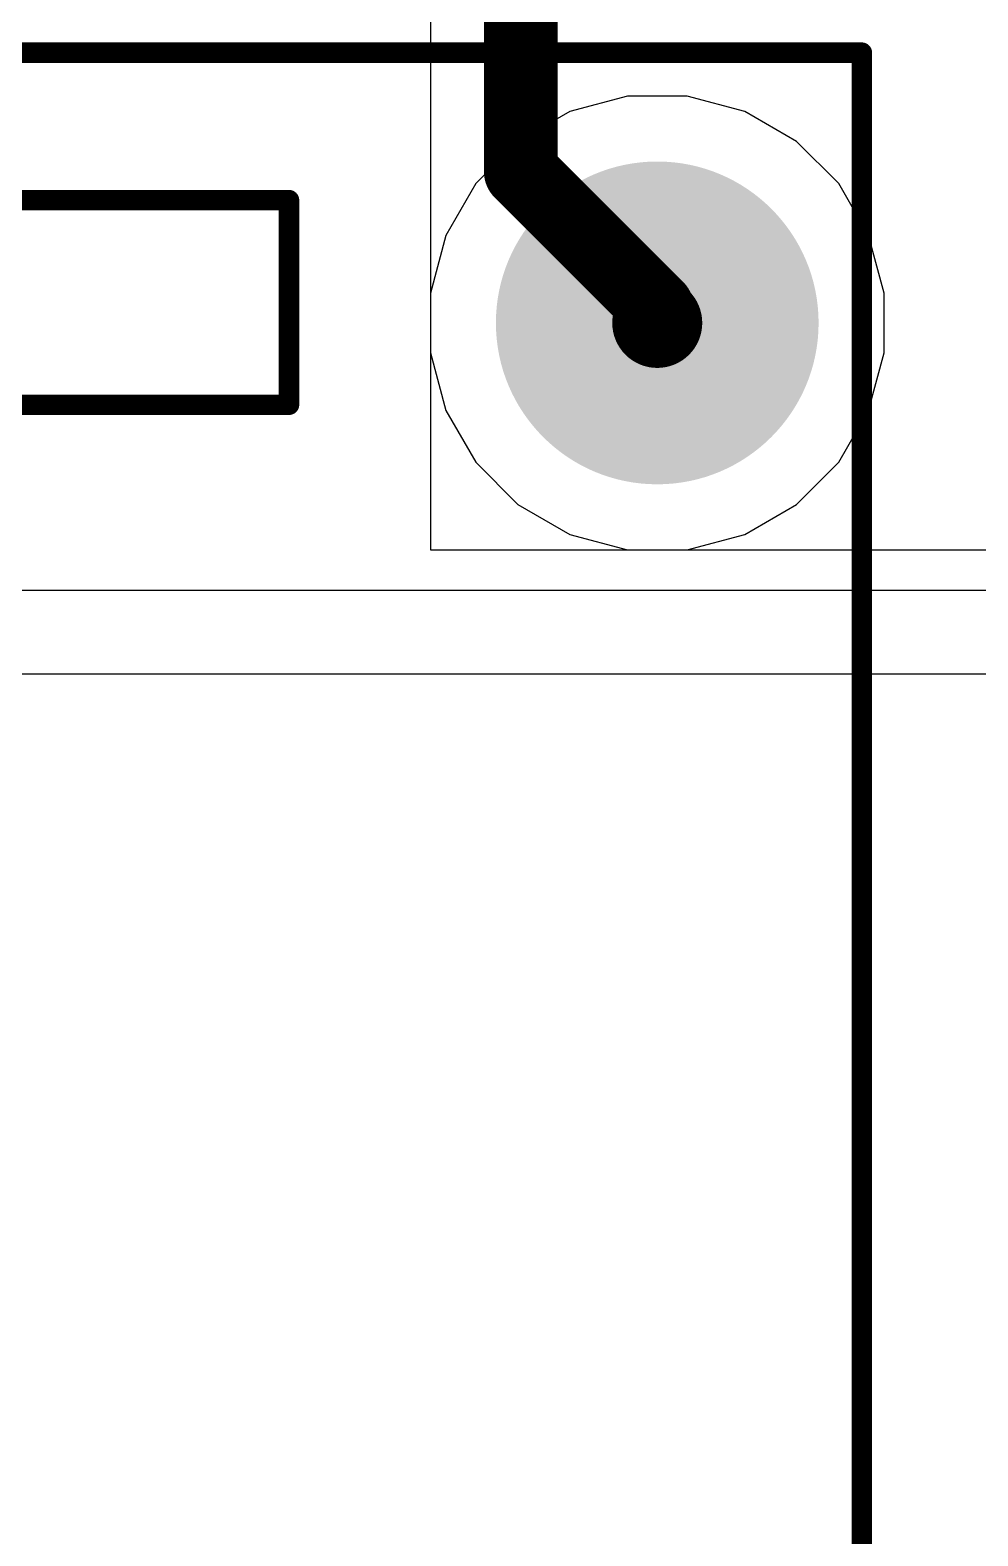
# Model space of a CAD drawing. Header units: inches. Extents: x -5 to 5328, y -4 to 5281.
# Drawn here: x 53.26 to 59.14, y 15.98 to 25.32 of the extents above; entities that cross this region are included whole.
import ezdxf

# ---------------------------------------------------------------- set-up
doc = ezdxf.new("R2010")
doc.units = ezdxf.units.IN
for name, color, linetype in [('Bottom Layer', 5, 'Continuous'), ('Bottom Solder', 6, 'Continuous'), ('Drill Drawing', 1, 'Continuous'), ('Layer 1', 16, 'Continuous'), ('Layer 2', 76, 'Continuous'), ('Multi-Layer', 9, 'Continuous'), ('Pad Holes', 156, 'Continuous'), ('Top Layer', 1, 'Continuous'), ('Top Overlay', 2, 'Continuous'), ('Top Solder', 216, 'Continuous')]:
    doc.layers.add(name, color=color, linetype=linetype)

# ---------------------------------------------------------------- blocks, each defined once
blk = doc.blocks.new('G6RN_1_DC24_124')
at = {"layer": 'Bottom Layer'}
h = blk.add_hatch(color=5, dxfattribs=at)
edge = h.paths.add_edge_path()
edge.add_arc((3.81, 12.7), 0.9, 0, 360)
at = {"layer": 'Bottom Solder'}
h = blk.add_hatch(color=6, dxfattribs=at)
edge = h.paths.add_edge_path()
edge.add_arc((3.81, 12.7), 1.0016, 0, 360)
at = {"layer": 'Layer 1'}
h = blk.add_hatch(color=16, dxfattribs=at)
edge = h.paths.add_edge_path()
edge.add_arc((3.81, 12.7), 0.9, 0, 360)
at = {"layer": 'Layer 2'}
h = blk.add_hatch(color=76, dxfattribs=at)
edge = h.paths.add_edge_path()
edge.add_arc((3.81, 12.7), 0.9, 0, 360)
at = {"layer": 'Multi-Layer'}
h = blk.add_hatch(color=9, dxfattribs=at)
edge = h.paths.add_edge_path()
edge.add_arc((3.81, 12.7), 0.9, 0, 360)
at = {"layer": 'Pad Holes'}
h = blk.add_hatch(color=7, dxfattribs=at)
edge = h.paths.add_edge_path()
edge.add_arc((3.81, 12.7), 0.6, 0, 360)
at = {"layer": 'Top Layer'}
h = blk.add_hatch(color=1, dxfattribs=at)
edge = h.paths.add_edge_path()
edge.add_arc((3.81, 12.7), 0.9, 0, 360)
at = {"layer": 'Top Solder'}
h = blk.add_hatch(color=216, dxfattribs=at)
edge = h.paths.add_edge_path()
edge.add_arc((3.81, 12.7), 1.0016, 0, 360)
at = {"layer": 'Top Overlay'}
for points in [[(-5.08, 14.377, 0.127, 0.127, 0), (5.08, 14.377, 0.127, 0.127, 0)], [(5.08, -14.123, 0.127, 0.127, 0), (5.08, 14.377, 0.127, 0.127, 0)], [(-1.524, 13.462, 0.127, 0.127, 0), (1.524, 13.462, 0.127, 0.127, 0)], [(1.524, 13.462, 0.127, 0.127, 0), (1.524, 12.192, 0.127, 0.127, 0)], [(-1.524, 12.192, 0.127, 0.127, 0), (1.524, 12.192, 0.127, 0.127, 0)]]:
    blk.add_lwpolyline(points, format="xyseb", dxfattribs=at)
for points in [[(5.0483, 14.377, 0.0635, 0.0635, 1), (5.1118, 14.377, 0.0635, 0.0635, 1)], [(5.0483, 14.377, 0.0635, 0.0635, 1), (5.1118, 14.377, 0.0635, 0.0635, 1)], [(1.4923, 13.462, 0.0635, 0.0635, 1), (1.5557, 13.462, 0.0635, 0.0635, 1)], [(1.4923, 13.462, 0.0635, 0.0635, 1), (1.5557, 13.462, 0.0635, 0.0635, 1)], [(1.4923, 12.192, 0.0635, 0.0635, 1), (1.5558, 12.192, 0.0635, 0.0635, 1)], [(1.4923, 12.192, 0.0635, 0.0635, 1), (1.5558, 12.192, 0.0635, 0.0635, 1)]]:
    blk.add_lwpolyline(points, format="xyseb", close=True, dxfattribs=at)

msp = doc.modelspace()

# ---------------------------------------------------------------- linework, layer by layer
at = {"layer": 'Bottom Layer'}
for p, q in [((56.9665, 24.9146), (56.6084, 24.8186)), ((57.3373, 24.9146), (56.9665, 24.9146)), ((57.6954, 24.8186), (57.3373, 24.9146)), ((56.6084, 24.8186), (56.2874, 24.6333)), ((58.0164, 24.6333), (57.6954, 24.8186)), ((56.2874, 24.6333), (56.0252, 24.3711)), ((58.2786, 24.3711), (58.0164, 24.6333)), ((56.0252, 24.3711), (55.8399, 24.05)), ((58.4639, 24.05), (58.2786, 24.3711)), ((55.8399, 24.05), (55.7439, 23.6919)), ((58.5599, 23.6919), (58.4639, 24.05)), ((55.7439, 23.6919), (55.7439, 23.3212)), ((58.5599, 23.3212), (58.5599, 23.6919)), ((55.7439, 23.3212), (55.8399, 22.9631)), ((58.4639, 22.9631), (58.5599, 23.3212)), ((55.8399, 22.9631), (56.0252, 22.642)), ((58.2786, 22.642), (58.4639, 22.9631)), ((56.0252, 22.642), (56.2874, 22.3799)), ((58.0164, 22.3799), (58.2786, 22.642)), ((56.2874, 22.3799), (56.6084, 22.1945)), ((57.6954, 22.1945), (58.0164, 22.3799)), ((56.6084, 22.1945), (56.9665, 22.0986)), ((57.3373, 22.0986), (57.6954, 22.1945)), ((56.9665, 22.0986), (57.3373, 22.0986)), ((63.2309, 21.8465), (48.836, 21.8465)), ((48.836, 21.3286), (63.6547, 21.3286))]:
    msp.add_line(p, q, dxfattribs=at)
at = {"layer": 'Drill Drawing'}
for points in [[(57.4059, 23.5066, 0.0508, 0.0508, 1), (56.8979, 23.5066, 0.0508, 0.0508, 1)], [(56.8852, 23.5066, 0.0254, 0.0254, 1), (56.9106, 23.5066, 0.0254, 0.0254, 1)], [(57.3932, 23.5066, 0.0254, 0.0254, 1), (57.4186, 23.5066, 0.0254, 0.0254, 1)]]:
    msp.add_lwpolyline(points, format="xyseb", close=True, dxfattribs=at)
at = {"layer": 'Layer 1'}
for p, q in [((56.9665, 24.9146), (56.6084, 24.8186)), ((57.3373, 24.9146), (56.9665, 24.9146)), ((57.6954, 24.8186), (57.3373, 24.9146)), ((56.6084, 24.8186), (56.2874, 24.6333)), ((58.0164, 24.6333), (57.6954, 24.8186)), ((56.2874, 24.6333), (56.0252, 24.3711)), ((58.2786, 24.3711), (58.0164, 24.6333)), ((56.0252, 24.3711), (55.8399, 24.05)), ((58.4639, 24.05), (58.2786, 24.3711)), ((55.8399, 24.05), (55.7439, 23.6919)), ((58.5599, 23.6919), (58.4639, 24.05)), ((55.7439, 23.6919), (55.7439, 23.3212)), ((58.5599, 23.3212), (58.5599, 23.6919)), ((55.7439, 23.3212), (55.8399, 22.9631)), ((58.4639, 22.9631), (58.5599, 23.3212)), ((55.8399, 22.9631), (56.0252, 22.642)), ((58.2786, 22.642), (58.4639, 22.9631)), ((56.0252, 22.642), (56.2874, 22.3799)), ((58.0164, 22.3799), (58.2786, 22.642)), ((56.2874, 22.3799), (56.6084, 22.1945)), ((57.6954, 22.1945), (58.0164, 22.3799)), ((56.6084, 22.1945), (56.9665, 22.0986)), ((57.3373, 22.0986), (57.6954, 22.1945)), ((56.9665, 22.0986), (57.3373, 22.0986))]:
    msp.add_line(p, q, dxfattribs=at)
at = {"layer": 'Layer 2'}
for p, q in [((56.9665, 24.9146), (56.6084, 24.8186)), ((57.3373, 24.9146), (56.9665, 24.9146)), ((57.6954, 24.8186), (57.3373, 24.9146)), ((56.6084, 24.8186), (56.2874, 24.6333)), ((58.0164, 24.6333), (57.6954, 24.8186)), ((56.2874, 24.6333), (56.0252, 24.3711)), ((58.2786, 24.3711), (58.0164, 24.6333)), ((56.0252, 24.3711), (55.8399, 24.05)), ((58.4639, 24.05), (58.2786, 24.3711)), ((55.8399, 24.05), (55.7439, 23.6919)), ((58.5599, 23.6919), (58.4639, 24.05)), ((55.7439, 23.6919), (55.7439, 23.3212)), ((58.5599, 23.3212), (58.5599, 23.6919)), ((55.7439, 23.3212), (55.8399, 22.9631)), ((58.4639, 22.9631), (58.5599, 23.3212)), ((55.8399, 22.9631), (56.0252, 22.642)), ((58.2786, 22.642), (58.4639, 22.9631)), ((56.0252, 22.642), (56.2874, 22.3799)), ((58.0164, 22.3799), (58.2786, 22.642)), ((56.2874, 22.3799), (56.6084, 22.1945)), ((57.6954, 22.1945), (58.0164, 22.3799)), ((56.6084, 22.1945), (56.9665, 22.0986)), ((57.3373, 22.0986), (57.6954, 22.1945)), ((56.9665, 22.0986), (57.3373, 22.0986))]:
    msp.add_line(p, q, dxfattribs=at)
at = {"layer": 'Top Layer'}
for p, q in [((55.7439, 28.5915), (55.7439, 22.0986)), ((55.7439, 28.5915), (55.7439, 23.6919)), ((55.7439, 23.6919), (55.7439, 23.3212)), ((55.7439, 23.3212), (55.7439, 22.0986)), ((55.7439, 22.0986), (61.7736, 22.0986)), ((55.7439, 22.0986), (61.7736, 22.0986))]:
    msp.add_line(p, q, dxfattribs=at)
for points in [[(56.3044, 24.4458, 0.4572, 0.4572, 0), (56.3044, 26.3305, 0.4572, 0.4572, 0)], [(56.3044, 24.4458, 0.4572, 0.4572, 0), (57.1519, 23.5982, 0.4572, 0.4572, 0)], [(57.1519, 23.5066, 0.4572, 0.4572, 0), (57.1519, 23.5982, 0.4572, 0.4572, 0)]]:
    msp.add_lwpolyline(points, format="xyseb", dxfattribs=at)
for points in [[(56.1901, 24.4458, 0.2286, 0.2286, 1), (56.4187, 24.4458, 0.2286, 0.2286, 1)], [(56.1901, 24.4458, 0.2286, 0.2286, 1), (56.4187, 24.4458, 0.2286, 0.2286, 1)], [(57.0376, 23.5982, 0.2286, 0.2286, 1), (57.2662, 23.5982, 0.2286, 0.2286, 1)], [(57.0376, 23.5982, 0.2286, 0.2286, 1), (57.2662, 23.5982, 0.2286, 0.2286, 1)], [(57.0376, 23.5066, 0.2286, 0.2286, 1), (57.2662, 23.5066, 0.2286, 0.2286, 1)]]:
    msp.add_lwpolyline(points, format="xyseb", close=True, dxfattribs=at)

# ---------------------------------------------------------------- block references
msp.add_blockref('G6RN_1_DC24_124', (53.3419, 10.8066))

doc.saveas('drawing.dxf')
